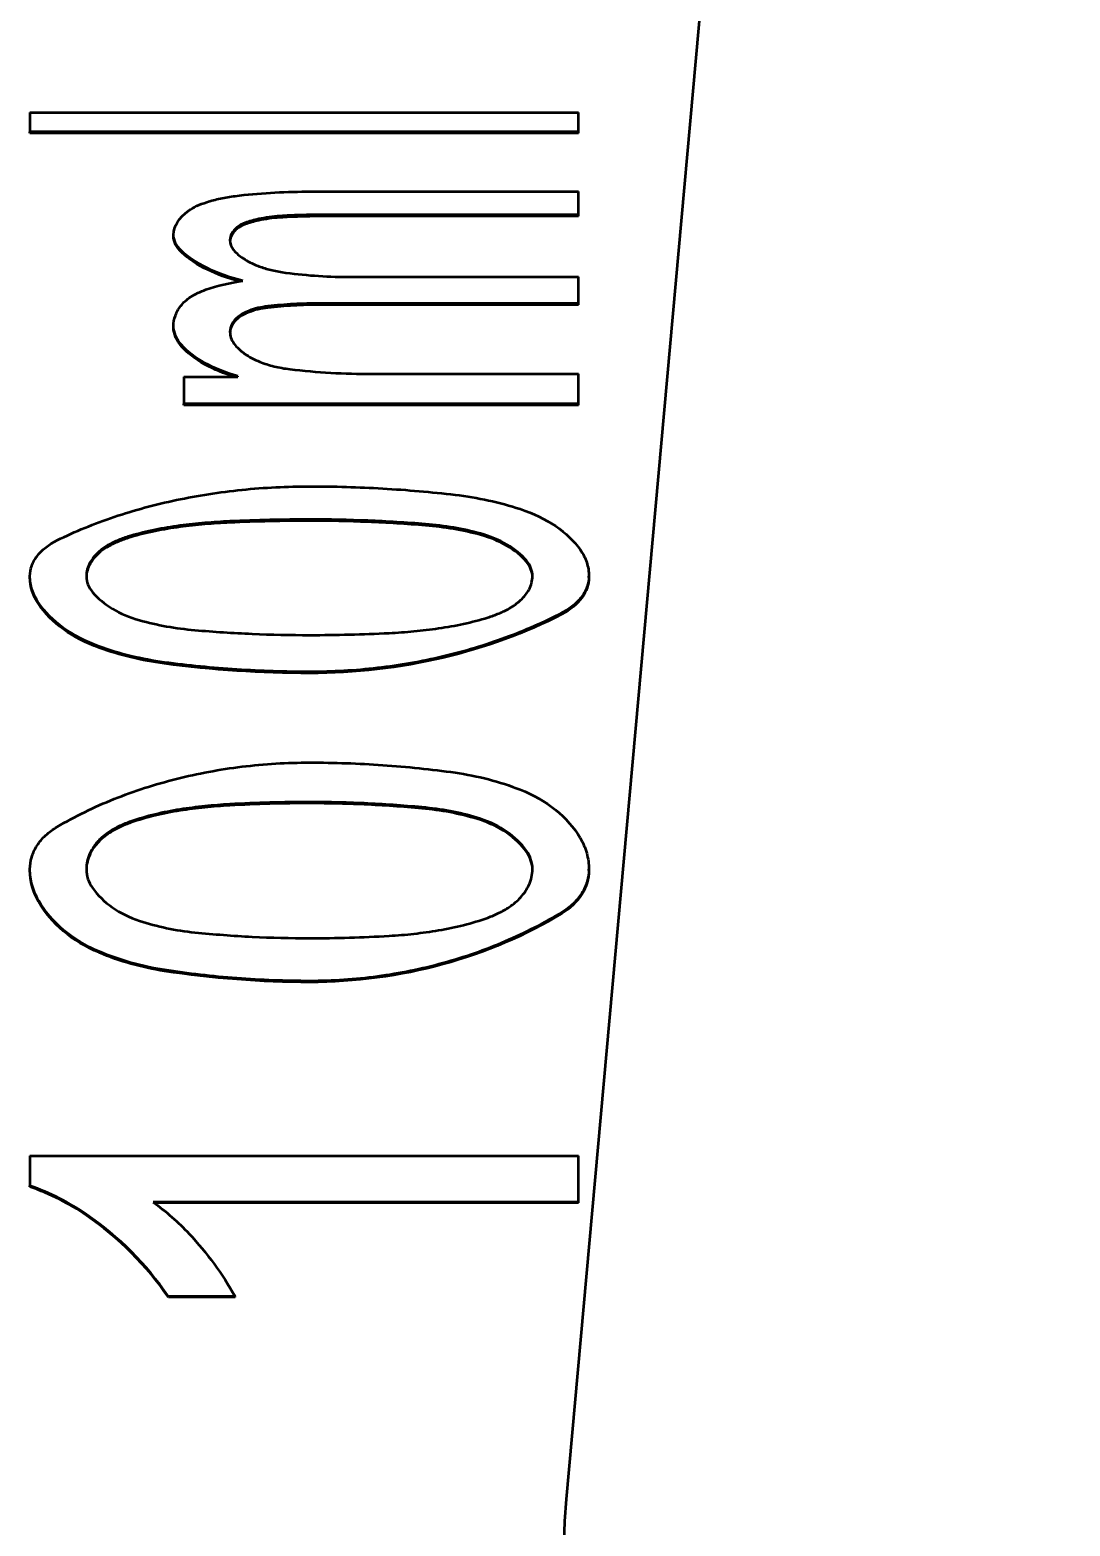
# Model space of a CAD drawing. Header units: millimetres. Extents: x -1259 to 2100, y -2965 to 1485.
# Drawn here: x 1128.66 to 1135.2, y 561.31 to 570.72 of the extents above; entities that cross this region are included whole.
import ezdxf

# ---------------------------------------------------------------- set-up
doc = ezdxf.new("R2010")
doc.units = ezdxf.units.MM
doc.header["$LTSCALE"] = 5
doc.layers.add('Visible (ISO)', color=7, linetype='Continuous', lineweight=50)
doc.layers.add('Visible Narrow (ISO)', color=7, linetype='Continuous', lineweight=35)

msp = doc.modelspace()

# ---------------------------------------------------------------- linework, layer by layer
at = {"layer": 'Visible (ISO)'}
for p, q in [((1134.8857, 593.2384), (1132.0305, 561.4827)), ((1128.6618, 570.1989), (1132.1096, 570.1989)), ((1128.6618, 570.1989), (1128.6618, 570.0778)), ((1132.1096, 570.0778), (1132.1096, 570.1989)), ((1132.1096, 570.0778), (1128.6618, 570.0778)), ((1128.6618, 570.0684), (1128.6618, 570.0778)), ((1132.1096, 570.0684), (1128.6618, 570.0684)), ((1132.1096, 570.0684), (1132.1096, 570.0778)), ((1130.3993, 569.7018), (1132.1096, 569.7018)), ((1132.1096, 569.5565), (1132.1096, 569.7018)), ((1132.1096, 569.5565), (1130.5312, 569.5565)), ((1132.1096, 569.5474), (1130.5312, 569.5474)), ((1132.1096, 569.5474), (1132.1096, 569.5565)), ((1129.564, 569.4216), (1129.564, 569.4306)), ((1130.6581, 569.1662), (1132.1096, 569.1662)), ((1132.1096, 568.9994), (1132.1096, 569.1662)), ((1132.1096, 568.9994), (1130.4839, 568.9994)), ((1132.1096, 568.9905), (1130.4839, 568.9905)), ((1132.1096, 568.9905), (1132.1096, 568.9994)), ((1129.564, 568.8489), (1129.564, 568.8576)), ((1130.8116, 568.5561), (1132.1096, 568.5561)), ((1132.1096, 568.3685), (1132.1096, 568.5561)), ((1129.6285, 568.5376), (1129.6285, 568.3685)), ((1129.6285, 568.5376), (1129.9678, 568.5376)), ((1129.9678, 568.5376), (1129.9678, 568.5417)), ((1132.1096, 568.3685), (1129.6285, 568.3685)), ((1129.6285, 568.36), (1129.6285, 568.3685)), ((1132.1096, 568.36), (1132.1096, 568.3685)), ((1132.1096, 568.36), (1129.6285, 568.36)), ((1128.6618, 567.2768), (1128.6618, 567.2847)), ((1132.1741, 567.2768), (1132.1741, 567.2847)), ((1128.6618, 565.4359), (1128.6618, 565.4429)), ((1132.1741, 565.4359), (1132.1741, 565.4429)), ((1128.6618, 563.6417), (1132.1096, 563.6417)), ((1128.6618, 563.6417), (1128.6618, 563.4533)), ((1132.1096, 563.3511), (1132.1096, 563.6417)), ((1128.6618, 563.4473), (1128.6618, 563.4533)), ((1132.1096, 563.3511), (1129.4351, 563.3511)), ((1132.1096, 563.3452), (1129.4433, 563.3452)), ((1132.1096, 563.3452), (1132.1096, 563.3511)), ((1129.9507, 562.758), (1129.5318, 562.758)), ((1129.5318, 562.7524), (1129.5318, 562.758)), ((1129.9507, 562.7524), (1129.5318, 562.7524)), ((1129.9507, 562.7524), (1129.9507, 562.758))]:
    msp.add_line(p, q, dxfattribs=at)
for centre, major_axis, ratio, start_param, end_param in [((1130.101, 569.4488), (0.1598, 0.0126), 0.461032, 2.110524, 2.573827), ((1130.101, 569.4397), (0.1598, 0.0126), 0.460828, 2.110619, 2.573907), ((1130.2345, 569.3898), (0.3725, 0.0235), 0.422082, 1.91483, 2.177669), ((1130.2345, 569.3807), (0.3725, 0.0235), 0.421865, 1.914864, 2.177702), ((1130.4455, 568.9186), (1.4308, -0.0002), 0.445005, 1.633635, 1.719988), ((1130.4459, 569.0025), (-1.3256, 0.0001), 0.410172, 4.78055, 4.873856), ((1130.5314, 568.4896), (-2.5862, 0), 0.409026, 4.712453, 4.780362), ((1130.1952, 569.3831), (0.2766, -0.0177), 0.528451, 3.175535, 3.59003), ((1130.4209, 563.8665), (-6.4847, 0.0002), 0.582083, 4.712468, 4.789983), ((1130.4209, 563.8564), (-6.488, 0.0002), 0.582083, 4.712468, 4.789943), ((1129.3142, 567.281), (0.2978, 0.0136), 0.751744, 2.700833, 3.088243), ((1131.5335, 567.2697), (0.2849, 0.0358), 0.747963, 5.787749, 6.189434), ((1130.42, 570.8272), (6.2131, 0.0002), 0.62968, 4.712438, 4.792677), ((1130.4209, 561.3732), (-6.4847, 0.0002), 0.692656, 4.712473, 4.789987), ((1130.4209, 561.3637), (-6.488, 0.0002), 0.692656, 4.712473, 4.789947), ((1129.3142, 565.4424), (0.2959, 0.0391), 0.882807, 2.618979, 3.011161), ((1131.5335, 565.4267), (0.2788, 0.0736), 0.873276, 5.654916, 6.056601), ((1130.42, 569.5734), (6.2131, 0.0002), 0.73456, 4.712433, 4.792671), ((1139.5154, 561.1463), (7.5, 0), 0.707107, 3.078101, 6.219693)]:
    msp.add_ellipse(centre, major_axis=major_axis, ratio=ratio, start_param=start_param, end_param=end_param, dxfattribs=at)
for points, knots in [([(1129.9524, 569.6743), (1130.0246, 569.6834), (1130.0986, 569.6903), (1130.2482, 569.6995), (1130.3237, 569.7018), (1130.3993, 569.7018)], [0, 0, 0, 0, 0.02275312, 0.02275312, 0.0454274, 0.0454274, 0.0454274, 0.0454274]), ([(1129.6596, 569.5824), (1129.6742, 569.5928), (1129.6912, 569.6026), (1129.7291, 569.6206), (1129.75, 569.6288), (1129.7727, 569.636)], [0, 0, 0, 0, 0.00885213, 0.00885213, 0.01757317, 0.01757317, 0.01757317, 0.01757317]), ([(1129.7727, 569.636), (1129.7996, 569.6446), (1129.8284, 569.6521), (1129.8886, 569.665), (1129.92, 569.6703), (1129.9524, 569.6743)], [0, 0, 0, 0, 0.01031778, 0.01031778, 0.02051848, 0.02051848, 0.02051848, 0.02051848]), ([(1130.2329, 569.5483), (1130.2097, 569.5467), (1130.1869, 569.5444), (1130.1422, 569.5382), (1130.1204, 569.5344), (1130.0995, 569.5299)], [0, 0, 0, 0, 0.00704262, 0.00704262, 0.01413632, 0.01413632, 0.01413632, 0.01413632]), ([(1130.2329, 569.5391), (1130.2097, 569.5376), (1130.1869, 569.5353), (1130.1422, 569.5291), (1130.1204, 569.5253), (1130.0995, 569.5208)], [0, 0, 0, 0, 0.00704239, 0.00704239, 0.01413551, 0.01413551, 0.01413551, 0.01413551]), ([(1130.5312, 569.5565), (1130.5019, 569.5565), (1130.4727, 569.5563), (1130.4142, 569.5555), (1130.3849, 569.5549), (1130.3557, 569.5541)], [0, 0, 0, 0, 0.00878071, 0.00878071, 0.01756294, 0.01756294, 0.01756294, 0.01756294]), ([(1129.616, 569.3276), (1129.5989, 569.3438), (1129.5859, 569.3608), (1129.5685, 569.3954), (1129.564, 569.4131), (1129.564, 569.4306)], [0, 0, 0, 0, 0.01233764, 0.01233764, 0.02476646, 0.02476646, 0.02476646, 0.02476646]), ([(1129.616, 569.3186), (1129.5989, 569.3348), (1129.5859, 569.3518), (1129.5685, 569.3864), (1129.564, 569.404), (1129.564, 569.4216)], [0, 0, 0, 0, 0.01233178, 0.01233178, 0.02475417, 0.02475417, 0.02475417, 0.02475417]), ([(1129.9631, 569.4778), (1129.9485, 569.4653), (1129.9373, 569.452), (1129.9223, 569.4245), (1129.9185, 569.4102), (1129.9185, 569.3959)], [0, 0, 0, 0, 0.00998653, 0.00998653, 0.02005575, 0.02005575, 0.02005575, 0.02005575]), ([(1129.9631, 569.4687), (1129.9485, 569.4562), (1129.9373, 569.443), (1129.9231, 569.4169), (1129.9193, 569.4042), (1129.9186, 569.3914)], [0, 0, 0, 0, 0.00998193, 0.00998193, 0.01897987, 0.01897987, 0.01897987, 0.01897987]), ([(1130.0005, 569.1415), (1129.9169, 569.1622), (1129.8413, 569.1892), (1129.7109, 569.2526), (1129.6567, 569.289), (1129.616, 569.3276)], [0, 0, 0, 0, 0.02856495, 0.02856495, 0.05780685, 0.05780685, 0.05780685, 0.05780685]), ([(1129.9786, 569.1383), (1129.9045, 569.1579), (1129.8363, 569.1828), (1129.7769, 569.2116), (1129.7117, 569.2432), (1129.6571, 569.2796), (1129.616, 569.3186)], [-2.64705, -2.64705, -2.64705, -2.64705, -2.3537134, -2.3537134, -2.3537134, -2.0316343, -2.0316343, -2.0316343, -2.0316343]), ([(1129.9419, 569.3358), (1129.9572, 569.3167), (1129.9779, 569.2983), (1130.0288, 569.2645), (1130.0588, 569.249), (1130.0929, 569.2356)], [0, 0, 0, 0, 0.01397254, 0.01397254, 0.02768872, 0.02768872, 0.02768872, 0.02768872]), ([(1130.0929, 569.2356), (1130.1152, 569.2268), (1130.1395, 569.2189), (1130.1908, 569.2057), (1130.2177, 569.2002), (1130.2457, 569.1961)], [0, 0, 0, 0, 0.00895299, 0.00895299, 0.01778802, 0.01778802, 0.01778802, 0.01778802]), ([(1130.2457, 569.1961), (1130.3122, 569.1862), (1130.3805, 569.1788), (1130.5185, 569.1687), (1130.5883, 569.1662), (1130.6581, 569.1662)], [0, 0, 0, 0, 0.02102037, 0.02102037, 0.04196345, 0.04196345, 0.04196345, 0.04196345]), ([(1129.6095, 568.9838), (1129.6173, 568.994), (1129.6265, 569.0039), (1129.6477, 569.0229), (1129.6597, 569.032), (1129.673, 569.0406)], [0, 0, 0, 0, 0.00691973, 0.00691973, 0.01377328, 0.01377328, 0.01377328, 0.01377328]), ([(1129.673, 569.0406), (1129.6864, 569.0492), (1129.7012, 569.0574), (1129.7329, 569.0726), (1129.7498, 569.0796), (1129.7678, 569.086)], [0, 0, 0, 0, 0.00689599, 0.00689599, 0.01371259, 0.01371259, 0.01371259, 0.01371259]), ([(1129.564, 568.8576), (1129.564, 568.8794), (1129.5679, 568.901), (1129.5831, 568.9433), (1129.5945, 568.9639), (1129.6095, 568.9838)], [0, 0, 0, 0, 0.01356114, 0.01356114, 0.02705738, 0.02705738, 0.02705738, 0.02705738]), ([(1130.0385, 568.9535), (1130.025, 568.9483), (1130.0125, 568.9425), (1129.9898, 568.9298), (1129.9796, 568.9229), (1129.9707, 568.9156)], [0, 0, 0, 0, 0.00523156, 0.00523156, 0.01053842, 0.01053842, 0.01053842, 0.01053842]), ([(1130.0385, 568.9447), (1130.025, 568.9395), (1130.0125, 568.9337), (1129.9898, 568.921), (1129.9796, 568.9141), (1129.9707, 568.9068)], [0, 0, 0, 0, 0.00523024, 0.00523024, 0.01053529, 0.01053529, 0.01053529, 0.01053529]), ([(1130.1567, 568.9812), (1130.1353, 568.9788), (1130.1145, 568.9752), (1130.0747, 568.9659), (1130.0559, 568.9602), (1130.0385, 568.9535)], [0, 0, 0, 0, 0.006611, 0.006611, 0.01330958, 0.01330958, 0.01330958, 0.01330958]), ([(1130.1567, 568.9724), (1130.1353, 568.97), (1130.1145, 568.9664), (1130.0747, 568.9571), (1130.0559, 568.9513), (1130.0385, 568.9447)], [0, 0, 0, 0, 0.00661057, 0.00661057, 0.01330813, 0.01330813, 0.01330813, 0.01330813]), ([(1130.4839, 568.9994), (1130.4288, 568.9994), (1130.3738, 568.9978), (1130.2645, 568.9918), (1130.2102, 568.9872), (1130.1567, 568.9812)], [0, 0, 0, 0, 0.01651522, 0.01651522, 0.03303008, 0.03303008, 0.03303008, 0.03303008]), ([(1130.4839, 568.9905), (1130.4288, 568.9905), (1130.3738, 568.989), (1130.2645, 568.9829), (1130.2102, 568.9784), (1130.1567, 568.9724)], [0, 0, 0, 0, 0.01651504, 0.01651504, 0.03302972, 0.03302972, 0.03302972, 0.03302972]), ([(1129.6145, 568.7381), (1129.5978, 568.757), (1129.5853, 568.7767), (1129.5683, 568.8169), (1129.564, 568.8373), (1129.564, 568.8576)], [0, 0, 0, 0, 0.01257094, 0.01257094, 0.02522647, 0.02522647, 0.02522647, 0.02522647]), ([(1129.6145, 568.7294), (1129.5978, 568.7483), (1129.5853, 568.768), (1129.5683, 568.8081), (1129.564, 568.8286), (1129.564, 568.8489)], [0, 0, 0, 0, 0.01256489, 0.01256489, 0.02521383, 0.02521383, 0.02521383, 0.02521383]), ([(1129.9707, 568.9156), (1129.9536, 568.9016), (1129.9406, 568.8863), (1129.923, 568.8544), (1129.9185, 568.8378), (1129.9185, 568.821)], [0, 0, 0, 0, 0.01023759, 0.01023759, 0.02058355, 0.02058355, 0.02058355, 0.02058355]), ([(1129.9707, 568.9068), (1129.9536, 568.8928), (1129.9406, 568.8775), (1129.9238, 568.847), (1129.9193, 568.8318), (1129.9186, 568.8165)], [0, 0, 0, 0, 0.01023308, 0.01023308, 0.01970718, 0.01970718, 0.01970718, 0.01970718]), ([(1129.9185, 568.821), (1129.9185, 568.8083), (1129.9207, 568.7955), (1129.9296, 568.7703), (1129.9362, 568.7579), (1129.945, 568.7458)], [0, 0, 0, 0, 0.00787238, 0.00787238, 0.01570652, 0.01570652, 0.01570652, 0.01570652]), ([(1129.945, 568.7458), (1129.9611, 568.7236), (1129.9834, 568.7024), (1130.0381, 568.6639), (1130.0703, 568.6465), (1130.107, 568.6319)], [0, 0, 0, 0, 0.01436755, 0.01436755, 0.02844595, 0.02844595, 0.02844595, 0.02844595]), ([(1129.9678, 568.5417), (1129.89, 568.5631), (1129.8198, 568.5914), (1129.6998, 568.6583), (1129.6505, 568.697), (1129.6145, 568.7381)], [0, 0, 0, 0, 0.0265228, 0.0265228, 0.05369435, 0.05369435, 0.05369435, 0.05369435]), ([(1129.9517, 568.5376), (1129.8811, 568.5582), (1129.8163, 568.5847), (1129.7605, 568.6158), (1129.7005, 568.6492), (1129.6509, 568.6879), (1129.6145, 568.7294)], [-2.6574187, -2.6574187, -2.6574187, -2.6574187, -2.3451111, -2.3451111, -2.3451111, -2.009194, -2.009194, -2.009194, -2.009194]), ([(1130.107, 568.6319), (1130.1347, 568.6209), (1130.1647, 568.6113), (1130.2278, 568.5959), (1130.2609, 568.5899), (1130.2948, 568.586)], [0, 0, 0, 0, 0.01059953, 0.01059953, 0.02106316, 0.02106316, 0.02106316, 0.02106316]), ([(1130.2948, 568.586), (1130.3796, 568.5761), (1130.4654, 568.5686), (1130.6381, 568.5587), (1130.7248, 568.5561), (1130.8116, 568.5561)], [0, 0, 0, 0, 0.02609156, 0.02609156, 0.05213405, 0.05213405, 0.05213405, 0.05213405]), ([(1128.833, 567.5106), (1128.9451, 567.5658), (1129.065, 567.615), (1129.3159, 567.6996), (1129.4467, 567.7352), (1129.7161, 567.7921), (1129.8543, 567.8135), (1130.1353, 567.8421), (1130.2778, 567.8494), (1130.4204, 567.8494)], [0, 0, 0, 0, 0.043807, 0.043807, 0.0870851, 0.0870851, 0.1299533, 0.1299533, 0.172765, 0.172765, 0.172765, 0.172765]), ([(1130.4204, 567.8494), (1130.5735, 567.8494), (1130.7265, 567.845), (1131.0312, 567.8273), (1131.1829, 567.8141), (1131.333, 567.7965)], [0, 0, 0, 0, 0.04591624, 0.04591624, 0.09190288, 0.09190288, 0.09190288, 0.09190288]), ([(1131.333, 567.7965), (1131.4044, 567.7881), (1131.4746, 567.7763), (1131.6114, 567.7465), (1131.6779, 567.7284), (1131.7416, 567.7072)], [0, 0, 0, 0, 0.02187074, 0.02187074, 0.0439155, 0.0439155, 0.0439155, 0.0439155]), ([(1131.7416, 567.7072), (1131.8252, 567.6795), (1131.9003, 567.6432), (1132.0282, 567.5568), (1132.0806, 567.5064), (1132.1187, 567.452)], [0, 0, 0, 0, 0.02895113, 0.02895113, 0.05859624, 0.05859624, 0.05859624, 0.05859624]), ([(1129.9183, 567.6298), (1129.8656, 567.6274), (1129.8131, 567.6239), (1129.7086, 567.6148), (1129.6566, 567.6091), (1129.605, 567.6024)], [0, 0, 0, 0, 0.01585173, 0.01585173, 0.03170337, 0.03170337, 0.03170337, 0.03170337]), ([(1129.9183, 567.6217), (1129.8656, 567.6193), (1129.8131, 567.6158), (1129.7086, 567.6066), (1129.6566, 567.601), (1129.605, 567.5943)], [0, 0, 0, 0, 0.01585153, 0.01585153, 0.03170296, 0.03170296, 0.03170296, 0.03170296]), ([(1131.1477, 567.6119), (1131.0272, 567.6217), (1130.9062, 567.6289), (1130.6636, 567.6387), (1130.542, 567.6411), (1130.4204, 567.6411)], [0, 0, 0, 0, 0.0364797, 0.0364797, 0.07295946, 0.07295946, 0.07295946, 0.07295946]), ([(1131.1477, 567.6038), (1131.0272, 567.6135), (1130.9062, 567.6208), (1130.6636, 567.6306), (1130.542, 567.633), (1130.4204, 567.633)], [0, 0, 0, 0, 0.03647941, 0.03647941, 0.0729589, 0.0729589, 0.0729589, 0.0729589]), ([(1131.4919, 567.5527), (1131.4372, 567.5675), (1131.3807, 567.5799), (1131.2656, 567.5998), (1131.207, 567.6071), (1131.1477, 567.6119)], [0, 0, 0, 0, 0.0180603, 0.0180603, 0.03601367, 0.03601367, 0.03601367, 0.03601367]), ([(1129.2967, 567.5389), (1129.2723, 567.5319), (1129.2488, 567.5238), (1129.2037, 567.5056), (1129.1822, 567.4955), (1129.162, 567.4845)], [0, 0, 0, 0, 0.00814539, 0.00814539, 0.01637582, 0.01637582, 0.01637582, 0.01637582]), ([(1129.2967, 567.5308), (1129.2723, 567.5238), (1129.2488, 567.5157), (1129.2037, 567.4975), (1129.1822, 567.4874), (1129.162, 567.4764)], [0, 0, 0, 0, 0.00814431, 0.00814431, 0.0163731, 0.0163731, 0.0163731, 0.0163731]), ([(1129.605, 567.6024), (1129.5519, 567.5954), (1129.4995, 567.5866), (1129.3965, 567.5654), (1129.3459, 567.553), (1129.2967, 567.5389)], [0, 0, 0, 0, 0.01633595, 0.01633595, 0.03276173, 0.03276173, 0.03276173, 0.03276173]), ([(1129.605, 567.5943), (1129.5519, 567.5873), (1129.4995, 567.5785), (1129.3965, 567.5573), (1129.3459, 567.5449), (1129.2967, 567.5308)], [0, 0, 0, 0, 0.01633527, 0.01633527, 0.03275973, 0.03275973, 0.03275973, 0.03275973]), ([(1131.4919, 567.5446), (1131.4372, 567.5594), (1131.3807, 567.5718), (1131.2656, 567.5916), (1131.207, 567.599), (1131.1477, 567.6038)], [0, 0, 0, 0, 0.01805894, 0.01805894, 0.03601173, 0.03601173, 0.03601173, 0.03601173]), ([(1131.7818, 567.3829), (1131.7504, 567.4205), (1131.7088, 567.4547), (1131.6103, 567.5123), (1131.5538, 567.5359), (1131.4919, 567.5527)], [0, 0, 0, 0, 0.02103243, 0.02103243, 0.04155381, 0.04155381, 0.04155381, 0.04155381]), ([(1128.6618, 567.2847), (1128.6618, 567.3067), (1128.6657, 567.3286), (1128.6808, 567.3711), (1128.692, 567.3917), (1128.7216, 567.4306), (1128.7398, 567.4489), (1128.7822, 567.4822), (1128.8063, 567.4974), (1128.833, 567.5106)], [0, 0, 0, 0, 0.01087225, 0.01087225, 0.02166283, 0.02166283, 0.03231179, 0.03231179, 0.04278236, 0.04278236, 0.04278236, 0.04278236]), ([(1129.162, 567.4845), (1129.1344, 567.4695), (1129.1103, 567.4523), (1129.0694, 567.4145), (1129.0527, 567.3938), (1129.0405, 567.3721)], [0, 0, 0, 0, 0.01121573, 0.01121573, 0.02263574, 0.02263574, 0.02263574, 0.02263574]), ([(1132.1187, 567.452), (1132.137, 567.426), (1132.1508, 567.3986), (1132.1693, 567.3425), (1132.1741, 567.3137), (1132.1741, 567.2847)], [0, 0, 0, 0, 0.0142434, 0.0142434, 0.02857688, 0.02857688, 0.02857688, 0.02857688]), ([(1129.0405, 567.3721), (1129.0325, 567.3579), (1129.0264, 567.3432), (1129.0183, 567.3134), (1129.0162, 567.2982), (1129.0162, 567.283)], [0, 0, 0, 0, 0.00749917, 0.00749917, 0.01503178, 0.01503178, 0.01503178, 0.01503178]), ([(1131.8196, 567.2854), (1131.8196, 567.3024), (1131.8164, 567.3194), (1131.8036, 567.3521), (1131.7942, 567.368), (1131.7818, 567.3829)], [0, 0, 0, 0, 0.00840975, 0.00840975, 0.01674845, 0.01674845, 0.01674845, 0.01674845]), ([(1131.8196, 567.2812), (1131.8191, 567.2969), (1131.8159, 567.3126), (1131.8036, 567.3441), (1131.7942, 567.36), (1131.7818, 567.3749)], [0.00062267, 0.00062267, 0.00062267, 0.00062267, 0.00840544, 0.00840544, 0.01674027, 0.01674027, 0.01674027, 0.01674027]), ([(1128.7169, 567.1161), (1128.6987, 567.1428), (1128.685, 567.1706), (1128.6665, 567.2272), (1128.6618, 567.256), (1128.6618, 567.2847)], [0, 0, 0, 0, 0.014091, 0.014091, 0.02827231, 0.02827231, 0.02827231, 0.02827231]), ([(1129.0162, 567.283), (1129.0162, 567.2661), (1129.0195, 567.2491), (1129.0324, 567.2163), (1129.0419, 567.2003), (1129.0545, 567.1852)], [0, 0, 0, 0, 0.00835341, 0.00835341, 0.01663391, 0.01663391, 0.01663391, 0.01663391]), ([(1132.1741, 567.2847), (1132.1741, 567.2628), (1132.1702, 567.2408), (1132.1551, 567.1978), (1132.1439, 567.1767), (1132.1144, 567.1368), (1132.0963, 567.1179), (1132.054, 567.0832), (1132.03, 567.0674), (1132.0033, 567.0536)], [0, 0, 0, 0, 0.01084531, 0.01084531, 0.02160922, 0.02160922, 0.03223192, 0.03223192, 0.04267677, 0.04267677, 0.04267677, 0.04267677]), ([(1132.1741, 567.2768), (1132.1741, 567.2329), (1132.1585, 567.1887), (1132.1291, 567.1487), (1132.0996, 567.1088), (1132.0562, 567.0732), (1132.0033, 567.0457)], [1.5707963, 1.5707963, 1.5707963, 1.5707963, 2.0280071, 2.0280071, 2.0280071, 2.4852179, 2.4852179, 2.4852179, 2.4852179]), ([(1131.6739, 567.0824), (1131.7018, 567.0982), (1131.7263, 567.1163), (1131.7678, 567.1559), (1131.7846, 567.1775), (1131.7968, 567.1999)], [0, 0, 0, 0, 0.01135824, 0.01135824, 0.0229261, 0.0229261, 0.0229261, 0.0229261]), ([(1129.0968, 566.8427), (1129.0127, 566.8732), (1128.9371, 566.913), (1128.8083, 567.0059), (1128.7554, 567.0595), (1128.7169, 567.1161)], [0, 0, 0, 0, 0.02907119, 0.02907119, 0.05883924, 0.05883924, 0.05883924, 0.05883924]), ([(1129.0968, 566.835), (1129.0137, 566.8651), (1128.9379, 566.9047), (1128.8735, 566.9511), (1128.809, 566.9976), (1128.7559, 567.051), (1128.7169, 567.1082)], [-2.6561201, -2.6561201, -2.6561201, -2.6561201, -2.3272292, -2.3272292, -2.3272292, -1.9983383, -1.9983383, -1.9983383, -1.9983383]), ([(1132.0033, 567.0536), (1131.8915, 566.9955), (1131.772, 566.9428), (1131.5218, 566.8509), (1131.3914, 566.8116), (1131.1228, 566.7482), (1130.985, 566.7241), (1130.7048, 566.6916), (1130.5627, 566.6834), (1130.4204, 566.6834)], [0, 0, 0, 0, 0.0436851, 0.0436851, 0.0868429, 0.0868429, 0.129592, 0.129592, 0.1722832, 0.1722832, 0.1722832, 0.1722832]), ([(1131.5385, 567.0252), (1131.563, 567.0326), (1131.5866, 567.0412), (1131.6319, 567.0603), (1131.6535, 567.0709), (1131.6739, 567.0824)], [0, 0, 0, 0, 0.00816866, 0.00816866, 0.016422, 0.016422, 0.016422, 0.016422]), ([(1129.3498, 567.0086), (1129.4052, 566.9931), (1129.4624, 566.98), (1129.5788, 566.9591), (1129.638, 566.9512), (1129.6978, 566.946)], [0, 0, 0, 0, 0.0182188, 0.0182188, 0.03633571, 0.03633571, 0.03633571, 0.03633571]), ([(1130.9184, 566.9275), (1130.9708, 566.9302), (1131.0229, 566.934), (1131.1267, 566.944), (1131.1783, 566.9501), (1131.2295, 566.9574)], [0, 0, 0, 0, 0.01574971, 0.01574971, 0.03149932, 0.03149932, 0.03149932, 0.03149932]), ([(1131.2295, 566.9574), (1131.2828, 566.965), (1131.3352, 566.9744), (1131.4385, 566.9971), (1131.4892, 567.0103), (1131.5385, 567.0252)], [0, 0, 0, 0, 0.01636565, 0.01636565, 0.03281947, 0.03281947, 0.03281947, 0.03281947]), ([(1129.6978, 566.946), (1129.8175, 566.9357), (1129.9377, 566.9279), (1130.1788, 566.9175), (1130.2996, 566.9149), (1130.4204, 566.9149)], [0, 0, 0, 0, 0.0362469, 0.0362469, 0.07249386, 0.07249386, 0.07249386, 0.07249386]), ([(1129.5072, 566.7433), (1129.4355, 566.7528), (1129.3651, 566.7659), (1129.2277, 566.7992), (1129.1608, 566.8194), (1129.0968, 566.8427)], [0, 0, 0, 0, 0.02195878, 0.02195878, 0.04409052, 0.04409052, 0.04409052, 0.04409052]), ([(1129.5072, 566.7356), (1129.4355, 566.7451), (1129.3651, 566.7583), (1129.2277, 566.7915), (1129.1608, 566.8117), (1129.0968, 566.835)], [0, 0, 0, 0, 0.02195783, 0.02195783, 0.04408733, 0.04408733, 0.04408733, 0.04408733]), ([(1130.4204, 566.6834), (1130.2673, 566.6834), (1130.1142, 566.6884), (1129.8092, 566.7085), (1129.6575, 566.7235), (1129.5072, 566.7433)], [0, 0, 0, 0, 0.04594796, 0.04594796, 0.09196619, 0.09196619, 0.09196619, 0.09196619]), ([(1128.833, 565.7097), (1128.9451, 565.7753), (1129.065, 565.8337), (1129.3159, 565.9345), (1129.4467, 565.9769), (1129.7161, 566.0449), (1129.8543, 566.0706), (1130.1353, 566.1049), (1130.2778, 566.1136), (1130.4204, 566.1136)], [0, 0, 0, 0, 0.043807, 0.043807, 0.0870851, 0.0870851, 0.1299533, 0.1299533, 0.172765, 0.172765, 0.172765, 0.172765]), ([(1130.4204, 566.1136), (1130.5735, 566.1136), (1130.7265, 566.1083), (1131.0312, 566.0872), (1131.1829, 566.0713), (1131.333, 566.0502)], [0, 0, 0, 0, 0.04591624, 0.04591624, 0.09190288, 0.09190288, 0.09190288, 0.09190288]), ([(1131.333, 566.0502), (1131.4044, 566.0402), (1131.4746, 566.0262), (1131.6114, 565.9905), (1131.6779, 565.9688), (1131.7416, 565.9436)], [0, 0, 0, 0, 0.02187074, 0.02187074, 0.0439155, 0.0439155, 0.0439155, 0.0439155]), ([(1131.7416, 565.9436), (1131.8252, 565.9105), (1131.9003, 565.8672), (1132.0282, 565.7646), (1132.0806, 565.7047), (1132.1187, 565.6404)], [0, 0, 0, 0, 0.02895113, 0.02895113, 0.05859624, 0.05859624, 0.05859624, 0.05859624]), ([(1129.9183, 565.8513), (1129.8656, 565.8485), (1129.8131, 565.8444), (1129.7086, 565.8335), (1129.6566, 565.8267), (1129.605, 565.8187)], [0, 0, 0, 0, 0.01585173, 0.01585173, 0.03170337, 0.03170337, 0.03170337, 0.03170337]), ([(1129.9183, 565.8441), (1129.8656, 565.8413), (1129.8131, 565.8371), (1129.7086, 565.8263), (1129.6566, 565.8195), (1129.605, 565.8115)], [0, 0, 0, 0, 0.01585153, 0.01585153, 0.03170296, 0.03170296, 0.03170296, 0.03170296]), ([(1131.1477, 565.8301), (1131.0272, 565.8417), (1130.9062, 565.8504), (1130.6636, 565.8619), (1130.542, 565.8648), (1130.4204, 565.8648)], [0, 0, 0, 0, 0.0364797, 0.0364797, 0.07295946, 0.07295946, 0.07295946, 0.07295946]), ([(1131.1477, 565.8229), (1131.0272, 565.8345), (1130.9062, 565.8431), (1130.6636, 565.8547), (1130.542, 565.8576), (1130.4204, 565.8576)], [0, 0, 0, 0, 0.03647941, 0.03647941, 0.0729589, 0.0729589, 0.0729589, 0.0729589]), ([(1131.4919, 565.7597), (1131.4372, 565.7773), (1131.3807, 565.7921), (1131.2656, 565.8156), (1131.207, 565.8244), (1131.1477, 565.8301)], [0, 0, 0, 0, 0.0180603, 0.0180603, 0.03601367, 0.03601367, 0.03601367, 0.03601367]), ([(1129.2967, 565.7433), (1129.2723, 565.735), (1129.2488, 565.7254), (1129.2037, 565.7039), (1129.1822, 565.6919), (1129.162, 565.6788)], [0, 0, 0, 0, 0.00814539, 0.00814539, 0.01637582, 0.01637582, 0.01637582, 0.01637582]), ([(1129.2967, 565.7362), (1129.2723, 565.7279), (1129.2488, 565.7183), (1129.2037, 565.6967), (1129.1822, 565.6847), (1129.162, 565.6717)], [0, 0, 0, 0, 0.00814431, 0.00814431, 0.0163731, 0.0163731, 0.0163731, 0.0163731]), ([(1129.605, 565.8187), (1129.5519, 565.8105), (1129.4995, 565.8), (1129.3965, 565.7748), (1129.3459, 565.7601), (1129.2967, 565.7433)], [0, 0, 0, 0, 0.01633595, 0.01633595, 0.03276173, 0.03276173, 0.03276173, 0.03276173]), ([(1129.605, 565.8115), (1129.5519, 565.8033), (1129.4995, 565.7928), (1129.3965, 565.7677), (1129.3459, 565.7529), (1129.2967, 565.7362)], [0, 0, 0, 0, 0.01633527, 0.01633527, 0.03275973, 0.03275973, 0.03275973, 0.03275973]), ([(1131.4919, 565.7525), (1131.4372, 565.7701), (1131.3807, 565.7849), (1131.2656, 565.8084), (1131.207, 565.8172), (1131.1477, 565.8229)], [0, 0, 0, 0, 0.01805894, 0.01805894, 0.03601173, 0.03601173, 0.03601173, 0.03601173]), ([(1131.7818, 565.5587), (1131.7504, 565.6031), (1131.7088, 565.6436), (1131.6103, 565.7118), (1131.5538, 565.7397), (1131.4919, 565.7597)], [0, 0, 0, 0, 0.02103243, 0.02103243, 0.04155381, 0.04155381, 0.04155381, 0.04155381]), ([(1128.6618, 565.4429), (1128.6618, 565.4687), (1128.6657, 565.4946), (1128.6808, 565.5447), (1128.692, 565.5691), (1128.7216, 565.6151), (1128.7398, 565.6367), (1128.7822, 565.6762), (1128.8063, 565.6941), (1128.833, 565.7097)], [0, 0, 0, 0, 0.01087225, 0.01087225, 0.02166283, 0.02166283, 0.03231179, 0.03231179, 0.04278236, 0.04278236, 0.04278236, 0.04278236]), ([(1129.162, 565.6788), (1129.1344, 565.6611), (1129.1103, 565.6407), (1129.0694, 565.596), (1129.0527, 565.5715), (1129.0405, 565.5459)], [0, 0, 0, 0, 0.01121573, 0.01121573, 0.02263574, 0.02263574, 0.02263574, 0.02263574]), ([(1132.1187, 565.6404), (1132.137, 565.6096), (1132.1508, 565.5773), (1132.1693, 565.511), (1132.1741, 565.477), (1132.1741, 565.4429)], [0, 0, 0, 0, 0.0142434, 0.0142434, 0.02857688, 0.02857688, 0.02857688, 0.02857688]), ([(1129.0405, 565.5459), (1129.0325, 565.5292), (1129.0264, 565.5119), (1129.0183, 565.4767), (1129.0162, 565.4588), (1129.0162, 565.4408)], [0, 0, 0, 0, 0.00749917, 0.00749917, 0.01503178, 0.01503178, 0.01503178, 0.01503178]), ([(1131.8196, 565.4437), (1131.8196, 565.4637), (1131.8164, 565.4837), (1131.8036, 565.5223), (1131.7942, 565.5411), (1131.7818, 565.5587)], [0, 0, 0, 0, 0.00840975, 0.00840975, 0.01674845, 0.01674845, 0.01674845, 0.01674845]), ([(1131.8196, 565.44), (1131.8193, 565.4589), (1131.816, 565.4777), (1131.8036, 565.5153), (1131.7942, 565.534), (1131.7818, 565.5516)], [0.00046544, 0.00046544, 0.00046544, 0.00046544, 0.00840544, 0.00840544, 0.01674027, 0.01674027, 0.01674027, 0.01674027]), ([(1128.7169, 565.2447), (1128.6987, 565.2761), (1128.685, 565.3087), (1128.6665, 565.3752), (1128.6618, 565.4091), (1128.6618, 565.4429)], [0, 0, 0, 0, 0.014091, 0.014091, 0.02827231, 0.02827231, 0.02827231, 0.02827231]), ([(1129.0162, 565.4408), (1129.0162, 565.421), (1129.0195, 565.401), (1129.0324, 565.3623), (1129.0419, 565.3435), (1129.0545, 565.3258)], [0, 0, 0, 0, 0.00835341, 0.00835341, 0.01663391, 0.01663391, 0.01663391, 0.01663391]), ([(1132.1741, 565.4429), (1132.1741, 565.4171), (1132.1702, 565.3911), (1132.1551, 565.3406), (1132.1439, 565.3158), (1132.1144, 565.269), (1132.0963, 565.2468), (1132.054, 565.2062), (1132.03, 565.1877), (1132.0033, 565.1715)], [0, 0, 0, 0, 0.01084531, 0.01084531, 0.02160922, 0.02160922, 0.03223192, 0.03223192, 0.04267677, 0.04267677, 0.04267677, 0.04267677]), ([(1132.1741, 565.4359), (1132.1741, 565.3842), (1132.1585, 565.3322), (1132.1291, 565.2853), (1132.0996, 565.2385), (1132.0562, 565.1968), (1132.0033, 565.1646)], [1.5707963, 1.5707963, 1.5707963, 1.5707963, 2.0280071, 2.0280071, 2.0280071, 2.4852179, 2.4852179, 2.4852179, 2.4852179]), ([(1131.6739, 565.2053), (1131.7018, 565.2238), (1131.7263, 565.245), (1131.7678, 565.2915), (1131.7846, 565.3168), (1131.7968, 565.3431)], [0, 0, 0, 0, 0.01135824, 0.01135824, 0.0229261, 0.0229261, 0.0229261, 0.0229261]), ([(1129.0968, 564.9253), (1129.0127, 564.9609), (1128.9371, 565.0072), (1128.8083, 565.1158), (1128.7554, 565.1784), (1128.7169, 565.2447)], [0, 0, 0, 0, 0.02907119, 0.02907119, 0.05883924, 0.05883924, 0.05883924, 0.05883924]), ([(1129.0968, 564.9186), (1129.0137, 564.9537), (1128.9379, 564.9998), (1128.8735, 565.054), (1128.809, 565.1083), (1128.7559, 565.1708), (1128.7169, 565.2378)], [-2.6561201, -2.6561201, -2.6561201, -2.6561201, -2.3272292, -2.3272292, -2.3272292, -1.9983383, -1.9983383, -1.9983383, -1.9983383]), ([(1132.0033, 565.1715), (1131.8915, 565.1036), (1131.772, 565.042), (1131.5218, 564.9349), (1131.3914, 564.8892), (1131.1228, 564.8155), (1130.985, 564.7875), (1130.7048, 564.7499), (1130.5627, 564.7403), (1130.4204, 564.7403)], [0, 0, 0, 0, 0.0436851, 0.0436851, 0.0868429, 0.0868429, 0.129592, 0.129592, 0.1722832, 0.1722832, 0.1722832, 0.1722832]), ([(1131.5385, 565.1383), (1131.563, 565.147), (1131.5866, 565.157), (1131.6319, 565.1794), (1131.6535, 565.1918), (1131.6739, 565.2053)], [0, 0, 0, 0, 0.00816866, 0.00816866, 0.016422, 0.016422, 0.016422, 0.016422]), ([(1129.3498, 565.1188), (1129.4052, 565.1007), (1129.4624, 565.0855), (1129.5788, 565.061), (1129.638, 565.0518), (1129.6978, 565.0458)], [0, 0, 0, 0, 0.0182188, 0.0182188, 0.03633571, 0.03633571, 0.03633571, 0.03633571]), ([(1131.2295, 565.0591), (1131.2828, 565.0679), (1131.3352, 565.079), (1131.4385, 565.1055), (1131.4892, 565.1209), (1131.5385, 565.1383)], [0, 0, 0, 0, 0.01636565, 0.01636565, 0.03281947, 0.03281947, 0.03281947, 0.03281947]), ([(1129.6978, 565.0458), (1129.8175, 565.0338), (1129.9377, 565.0247), (1130.1788, 565.0126), (1130.2996, 565.0095), (1130.4204, 565.0095)], [0, 0, 0, 0, 0.0362469, 0.0362469, 0.07249386, 0.07249386, 0.07249386, 0.07249386]), ([(1130.9184, 565.0242), (1130.9708, 565.0273), (1131.0229, 565.0318), (1131.1267, 565.0434), (1131.1783, 565.0506), (1131.2295, 565.0591)], [0, 0, 0, 0, 0.01574971, 0.01574971, 0.03149932, 0.03149932, 0.03149932, 0.03149932]), ([(1129.5072, 564.8098), (1129.4355, 564.8208), (1129.3651, 564.8361), (1129.2277, 564.8748), (1129.1608, 564.8983), (1129.0968, 564.9253)], [0, 0, 0, 0, 0.02195878, 0.02195878, 0.04409052, 0.04409052, 0.04409052, 0.04409052]), ([(1129.5072, 564.8031), (1129.4355, 564.8141), (1129.3651, 564.8294), (1129.2277, 564.8681), (1129.1608, 564.8915), (1129.0968, 564.9186)], [0, 0, 0, 0, 0.02195783, 0.02195783, 0.04408733, 0.04408733, 0.04408733, 0.04408733]), ([(1130.4204, 564.7403), (1130.2673, 564.7403), (1130.1142, 564.7461), (1129.8092, 564.7694), (1129.6575, 564.7868), (1129.5072, 564.8098)], [0, 0, 0, 0, 0.04594796, 0.04594796, 0.09196619, 0.09196619, 0.09196619, 0.09196619]), ([(1129.0173, 563.2731), (1128.9636, 563.3102), (1128.9066, 563.344), (1128.7876, 563.4043), (1128.7258, 563.4307), (1128.6618, 563.4533)], [0, 0, 0, 0, 0.02118948, 0.02118948, 0.04216469, 0.04216469, 0.04216469, 0.04216469]), ([(1129.0173, 563.2672), (1128.9636, 563.3043), (1128.9066, 563.3381), (1128.7876, 563.3984), (1128.7258, 563.4248), (1128.6618, 563.4473)], [0, 0, 0, 0, 0.02118528, 0.02118528, 0.04215788, 0.04215788, 0.04215788, 0.04215788]), ([(1129.6616, 563.1523), (1129.718, 563.0918), (1129.7704, 563.0286), (1129.8669, 562.897), (1129.911, 562.8285), (1129.9507, 562.758)], [0, 0, 0, 0, 0.02798235, 0.02798235, 0.05618723, 0.05618723, 0.05618723, 0.05618723])]:
    msp.add_open_spline(points, degree=3, knots=knots, dxfattribs=at)
for points in [[(1129.564, 569.4306), (1129.564, 569.485), (1129.5975, 569.538), (1129.6596, 569.5824)], [(1129.7678, 569.086), (1129.8384, 569.111), (1129.9174, 569.1297), (1130.0005, 569.1415)], [(1131.7818, 567.3749), (1131.7183, 567.4509), (1131.6144, 567.5114), (1131.4919, 567.5446)], [(1129.162, 567.4764), (1129.1075, 567.4468), (1129.0652, 567.4078), (1129.0405, 567.3641)], [(1128.7169, 567.1082), (1128.6807, 567.1614), (1128.6618, 567.2194), (1128.6618, 567.2768)], [(1129.0545, 567.1852), (1129.1196, 567.1071), (1129.2255, 567.0433), (1129.3498, 567.0086)], [(1132.0033, 567.0457), (1131.7785, 566.9291), (1131.2716, 566.7417), (1130.7042, 566.6757), (1130.4204, 566.6757)], [(1130.4204, 566.6757), (1130.1142, 566.6757), (1129.808, 566.6959), (1129.5072, 566.7356)], [(1131.7818, 565.5516), (1131.7183, 565.6414), (1131.6144, 565.7131), (1131.4919, 565.7525)], [(1129.162, 565.6717), (1129.1075, 565.6366), (1129.0652, 565.5904), (1129.0405, 565.5389)], [(1128.7169, 565.2378), (1128.6807, 565.3002), (1128.6618, 565.3683), (1128.6618, 565.4359)], [(1129.0545, 565.3258), (1129.1196, 565.234), (1129.2255, 565.1594), (1129.3498, 565.1188)], [(1132.0033, 565.1646), (1131.7785, 565.0281), (1131.2716, 564.8101), (1130.7042, 564.7336), (1130.4204, 564.7336)], [(1130.4204, 564.7336), (1130.1142, 564.7336), (1129.808, 564.757), (1129.5072, 564.8031)], [(1129.4351, 563.3511), (1129.5177, 563.2917), (1129.5936, 563.2251), (1129.6616, 563.1523)], [(1129.5318, 562.758), (1129.3966, 562.9572), (1129.2214, 563.1319), (1129.0173, 563.2731)], [(1129.5318, 562.7524), (1129.3966, 562.9515), (1129.2214, 563.1261), (1129.0173, 563.2672)]]:
    msp.add_open_spline(points, degree=3, dxfattribs=at)
at = {"layer": 'Visible Narrow (ISO)'}
for p, q in [((1130.0139, 569.4964), (1130.0139, 569.5055)), ((1130.0995, 569.5208), (1130.0995, 569.5299)), ((1130.2329, 569.5391), (1130.2329, 569.5483)), ((1130.3557, 569.5449), (1130.3557, 569.5541)), ((1130.5312, 569.5474), (1130.5312, 569.5565)), ((1129.9631, 569.4687), (1129.9631, 569.4778)), ((1129.616, 569.3186), (1129.616, 569.3276)), ((1130.0385, 568.9447), (1130.0385, 568.9535)), ((1130.1567, 568.9724), (1130.1567, 568.9812)), ((1130.4839, 568.9905), (1130.4839, 568.9994)), ((1129.9707, 568.9068), (1129.9707, 568.9156)), ((1129.6145, 568.7294), (1129.6145, 568.7381)), ((1129.9183, 567.6217), (1129.9183, 567.6298)), ((1130.4204, 567.633), (1130.4204, 567.6411)), ((1131.1477, 567.6038), (1131.1477, 567.6119)), ((1129.2967, 567.5308), (1129.2967, 567.5389)), ((1129.605, 567.5943), (1129.605, 567.6024)), ((1131.4919, 567.5446), (1131.4919, 567.5527)), ((1129.162, 567.4764), (1129.162, 567.4845)), ((1129.0405, 567.3641), (1129.0405, 567.3721)), ((1131.7818, 567.3749), (1131.7818, 567.3829)), ((1128.7169, 567.1082), (1128.7169, 567.1161)), ((1132.0033, 567.0457), (1132.0033, 567.0536)), ((1129.0968, 566.835), (1129.0968, 566.8427)), ((1129.5072, 566.7356), (1129.5072, 566.7433)), ((1130.4204, 566.6757), (1130.4204, 566.6834)), ((1129.9183, 565.8441), (1129.9183, 565.8513)), ((1130.4204, 565.8576), (1130.4204, 565.8648)), ((1131.1477, 565.8229), (1131.1477, 565.8301)), ((1129.2967, 565.7362), (1129.2967, 565.7433)), ((1129.605, 565.8115), (1129.605, 565.8187)), ((1131.4919, 565.7525), (1131.4919, 565.7597)), ((1129.162, 565.6717), (1129.162, 565.6788)), ((1129.0405, 565.5389), (1129.0405, 565.5459)), ((1131.7818, 565.5516), (1131.7818, 565.5587)), ((1128.7169, 565.2378), (1128.7169, 565.2447)), ((1132.0033, 565.1646), (1132.0033, 565.1715)), ((1129.0968, 564.9186), (1129.0968, 564.9253)), ((1129.5072, 564.8031), (1129.5072, 564.8098)), ((1130.4204, 564.7336), (1130.4204, 564.7403)), ((1129.0173, 563.2672), (1129.0173, 563.2731))]:
    msp.add_line(p, q, dxfattribs=at)

doc.saveas('drawing.dxf')
